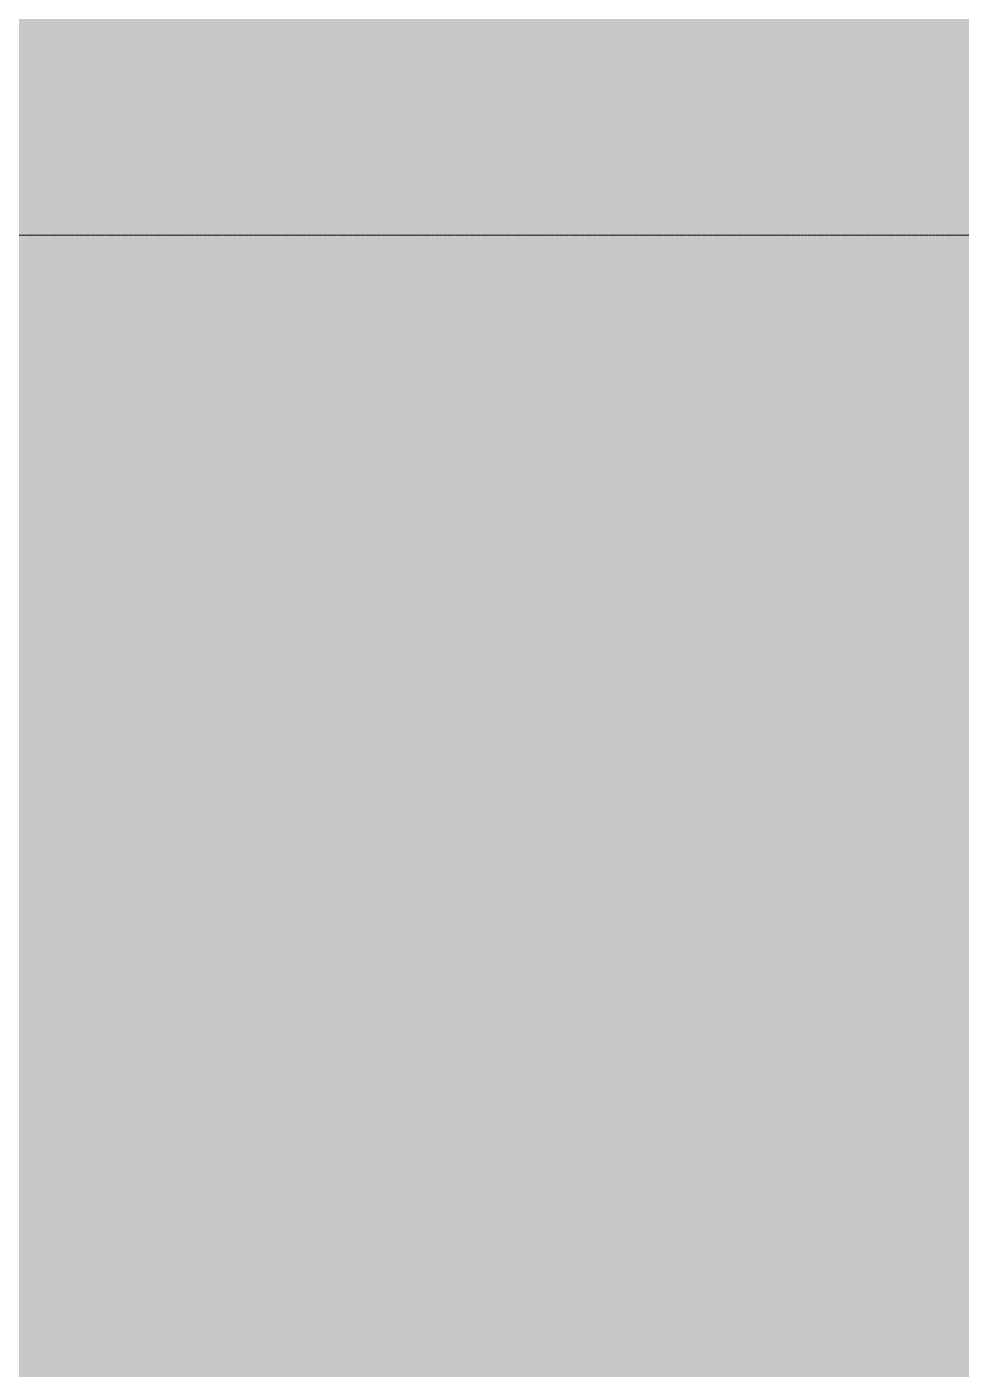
# Model space of a CAD drawing. Header units: millimetres. Extents: x 0 to 71617, y -15450 to 30894.
# Drawn here: x 68756 to 69608, y 17313 to 18537 of the extents above; entities that cross this region are included whole.
import ezdxf

# ---------------------------------------------------------------- set-up
doc = ezdxf.new("R2010")
doc.units = ezdxf.units.MM
doc.linetypes.add('CENTER2', pattern=[1.125, 0.75, -0.125, 0.125, -0.125])
for name, color, linetype, lineweight in [('axis', 40, 'CENTER2', 5), ('DIM2', 4, 'Continuous', 5), ('tree', 251, 'Continuous', 0)]:
    doc.layers.add(name, color=color, linetype=linetype, lineweight=lineweight)

# ---------------------------------------------------------------- blocks, each defined once
blk = doc.blocks.new('GRIDLINE-GF')
at = {"layer": 'axis'}
blk.add_line((48410, 1200), (-4020, 1200), dxfattribs=at)
blk = doc.blocks.new('LANDSCAPE SITE')
h = blk.add_hatch()
h.set_pattern_fill('AR-SAND', color=256, scale=5, angle=180, style=0)
h.paths.add_polyline_path([(48450, 14900), (48150, 14900), (48150, 14100), (48450, 14100)], flags=16)
h.paths.add_polyline_path([(48050, 14900), (47750, 14900), (47750, 14100), (48050, 14100)], flags=16)
h.paths.add_polyline_path([(47650, 14900), (47350, 14900), (47350, 14100), (47650, 14100)], flags=16)
h.paths.add_polyline_path([(47250, 14900), (46950, 14900), (46950, 14100), (47250, 14100)], flags=16)
h.paths.add_polyline_path([(46850, 14900), (46550, 14900), (46550, 14100), (46850, 14100)], flags=16)
h.paths.add_polyline_path([(46450, 14900), (46150, 14900), (46150, 14100), (46450, 14100)], flags=16)
h.paths.add_polyline_path([(46050, 14900), (45750, 14900), (45750, 14100), (46050, 14100)], flags=16)
h.paths.add_polyline_path([(45650, 14900), (45350, 14900), (45350, 14100), (45650, 14100)], flags=16)
h.paths.add_polyline_path([(45250, 14900), (44950, 14900), (44950, 14100), (45250, 14100)], flags=16)
h.paths.add_polyline_path([(44850, 14900), (44550, 14900), (44550, 14100), (44850, 14100)], flags=16)
h.paths.add_polyline_path([(44450, 14900), (44150, 14900), (44150, 14100), (44450, 14100)], flags=16)
h.paths.add_polyline_path([(47410, 107.5), (48195.2, 112.5), (48195.2, 110), (51400, 110), (51400, 15800), (47250, 15800), (47250, 15339.6), (43950, 15339.6), (43950, 14010), (50110, 14010), (50110, 3800), (47410, 3795)])

msp = doc.modelspace()

# ---------------------------------------------------------------- block references
at = {"layer": 'DIM2'}
msp.add_blockref('GRIDLINE-GF', (23206.5, 17146.7, 0), dxfattribs=at)
at = {"layer": 'tree'}
msp.add_blockref('LANDSCAPE SITE', (18506.5, 13246.7), dxfattribs=at)

doc.saveas('drawing.dxf')
